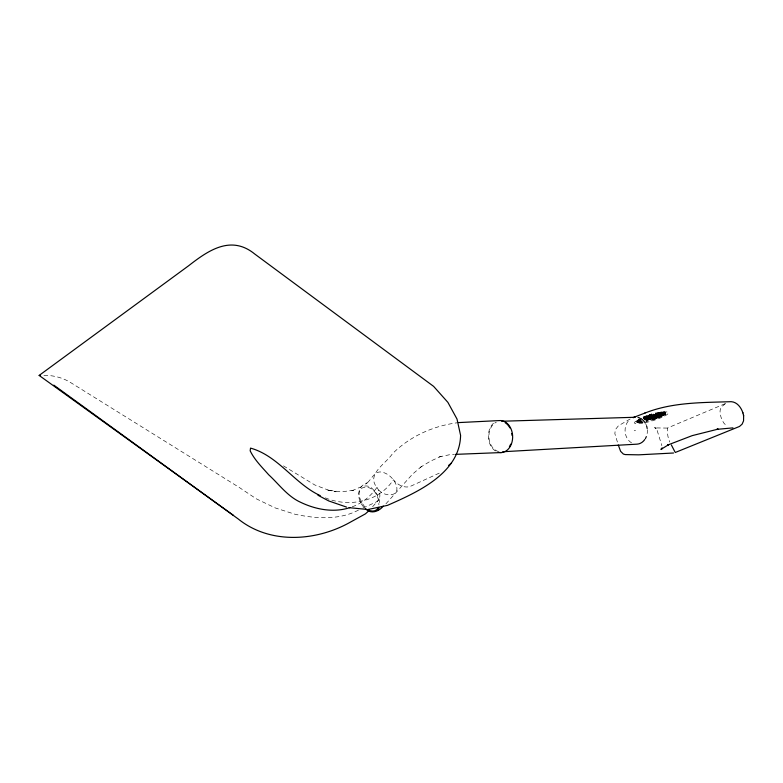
<?xml version="1.0" encoding="UTF-8"?>
<svg xmlns="http://www.w3.org/2000/svg" width="783" height="783" viewBox="0 0 783 783"><rect width="100%" height="100%" fill="white"/><g stroke="black" fill="none" stroke-linecap="round" stroke-linejoin="round"><path stroke-width="0.59" stroke-dasharray="3.92 2.94" d="M661.165 413.385L662.907 412.798L661.165 413.385L661.341 413.972L663.084 413.375L662.115 411.897A3.063 0.538 -17 0 0 660.177 412.24L659.452 412.455A5.647 0.998 -17 0 0 656.673 412.67L655.391 413.042L655.645 414.099A19.252 3.406 -16.8 0 1 654.461 415.558L652.679 416.615L652.337 415.391L653.766 415.225L654.334 417.349L651.25 418.416M638.997 421.694L640.259 421.293C639.926 423.544 638.106 421.058 640.925 421.469M639.173 422.272L640.435 421.871M641.189 419.815A18.87 3.279 -16.8 0 0 638.997 420.432L636.892 421.019L637.47 419.874A5.647 0.998 -16.9 0 1 638.742 419.248L639.525 418.925M636.892 421.019L637.656 420.451A5.647 0.989 -16.9 0 1 638.918 419.835L640.259 419.306M654.549 414.569L650.409 415.861L654.549 414.569L655.42 416.987L657.191 416.223C657.28 413.639 653.727 415.489 655.733 416.85L654.931 417.427L655.988 418.249L654.95 418.543L654.803 417.868L655.811 417.672M644.791 419.737L647.981 418.641L647.795 417.809L648.481 417.476L647.737 417.456L646.67 417.838L647.091 419.414L652.014 418.151L646.063 419.551C646.582 416.615 645.133 420.344 648.109 418.709L648.715 419.101L648.412 417.985L646.846 418.425C650.379 418.641 647.335 413.512 648.412 416.752M648.099 420.001L652.19 418.729L648.099 420.001L647.678 418.631L646.836 418.562M656.281 416.018L657.143 415.851A19.36 3.426 -17 0 0 663.563 414.187L665.648 413.6L664.855 414.178A5.628 0.989 -17 0 1 663.573 414.794L662.222 415.46A3.024 0.529 -17 0 1 661.048 416.164L658.934 417.055A3.063 0.529 -17 0 1 656.976 417.838L655.391 418.279A5.52 0.959 -16.9 0 1 654.412 418.739L650.732 419.952L651.123 419.649A19.007 3.328 -16.8 0 0 652.259 417.965L652.082 417.828M662.232 415.323L662.398 416.037A3.024 0.529 -17 0 1 661.234 416.742L659.12 417.633A3.063 0.529 -17 0 1 657.152 418.416L655.567 418.856A5.52 0.959 -16.9 0 1 654.598 419.316L651.055 420.549L650.771 419.982M646.738 416.928L647.443 416.546L644.791 417.75L647.707 416.771L646.738 416.928L647.12 415.969L647.786 416.634M647.463 416.585C648.314 417.75 644.37 419.208 644.722 417.447L643.587 417.77L645.427 417.417L645.251 416.83L643.655 417.241L643.636 418.191L645.427 417.417M662.477 413.277L663.739 412.974L662.477 413.277L662.643 412.289L663.162 412.514M652.924 417.368L657.593 416.282L657.837 416.85C652.572 419.257 657.563 416.38 660.02 416.116C661.899 413.287 658.572 419.424 661.195 415.685M648.236 416.164L648.246 416.634A3.083 0.548 -16.9 0 1 644.35 418.053L643.734 418.161M654.833 418.944C653.502 419.561 654.382 417.055 653.922 418.376C656.927 418.376 650.967 420.921 652.924 419.404A20.035 3.494 -16.8 0 0 653.462 418.376L652.738 416.781L658.757 415.029A19.947 3.445 -17 0 1 663.358 413.786L665.433 413.277L657.955 415.098A3.083 0.538 -17 0 1 656.516 414.775L657.064 413.483L658.464 412.798L658.65 413.385C654.334 415.607 662.369 413.972 657.299 414.814M656.976 414.442L658.757 413.747L658.943 414.413M665.648 413.6L665.041 414.755A5.628 0.979 -17 0 1 663.749 415.372L662.418 415.9M654.353 418.425L654.167 417.388A3.044 0.529 -17 0 1 658.033 415.979M654.089 418.328L654.343 417.965A3.044 0.529 -17 0 1 658.219 416.556L658.953 416.439L657.603 417.075M650.908 420.52L651.299 420.226A19.007 3.318 -16.8 0 0 652.435 418.543C650.967 416.067 659.638 416.194 650.663 417.564L650.174 416.047A19.321 3.406 -17.1 0 1 651.319 414.315L651.73 413.982L651.505 414.902A19.321 3.396 -17.1 0 0 650.35 416.634L650.526 416.771M647.58 416.145L646.552 416.341M658.258 414.187C658.865 414.403 659.061 412.915 658.023 414.06C658.16 410.703 661.508 416.732 658.004 416.223L658.454 414.726L659.482 414.432L657.828 415.646M658.023 414.06L659.022 413.258L658.072 413.6M654.95 418.543L654.862 417.819M659.452 415.842L660.911 415.567L661.136 416.145C659.149 417.359 659.736 414.706 659.922 417.036M641.982 421.822L641.16 421.9M641.199 420.647C639.985 420.295 639.182 422.37 640.259 421.293M649.89 417.936L647.6 418.23L647.962 419.032L649.518 418.758C648.07 414.246 652.415 418.582 650.174 416.047M647.649 417.173L644.908 418.337M646.425 418.288L645.642 418.386M646.67 417.838C649.293 417.907 646.993 416.938 647.424 418.279L648.226 418.151L647.424 418.279M654.95 417.447L657.661 416.272M656.81 417.427L656.634 416.85M644.155 418.23A19.937 3.465 -16.8 0 1 644.898 418.053L647.042 417.623L647.228 418.2C645.261 417.721 644.791 420.451 645.075 418.533C647.727 417.408 647.257 419.453 644.928 419.267M644.027 418.905L644.585 418.386L644.761 418.964M647.032 418.778L645.564 419.199M645.906 416.938C646.866 415.763 647.805 417.593 646.083 417.525L645.906 416.938L646.983 416.527M646.083 417.525L647.159 417.114M372.63 506.718L378.042 500.601M643.45 417.613L645.251 416.83M656.908 418.053C655.117 418.895 657.133 416.664 658.249 417.094L658.425 417.672L656.908 418.053C654.657 416.331 657.133 418.484 655.684 418.024M658.023 415.979L658.767 415.861L659.071 416.996L657.28 417.77L657.309 417.006M643.714 417.956L644.722 417.447M656.702 414.951L653.883 415.509L654.608 417.339L650.33 418.739M644.252 418.915L647.228 418.2M662.839 412.651L662.291 412.484A3.063 0.538 -17 0 0 660.363 412.827L659.942 413.238L661.645 412.504L659.766 412.563L661.566 412.318L662.036 413.581L661.341 413.972M657.045 414.481L656.34 414.197A3.083 0.538 -17 0 0 657.779 414.52L661.831 413.091L659.952 413.15L661.752 412.905L661.038 413.091M657.28 417.77L659.071 416.996M652.611 417.417L652.092 415.753C649.587 416.194 652.728 416.771 652.278 416.536C648.148 417.417 654.588 413.121 653.688 417.623L652.122 417.965M650.849 416.722L653.247 416.106L652.836 415.372L653.766 415.225M654.343 415.313L655.156 415.225L655.224 415.871L654.519 415.89M648.98 416.879C650.927 417.359 649.528 417.456 652.278 417.153L658.572 414.452A19.947 3.455 -17 0 1 663.172 413.199L665.256 412.69L665.433 413.277M385.921 503.821L412.484 474.204L422.076 466.022L420.06 467.51L430.386 461.187L441.113 456.303L438.382 457.047L449.726 454.698L454.463 454.424M647.727 415.626L650.193 414.608L649.851 415.753A20.368 3.572 -17.1 0 0 649.313 416.801L651.446 416.487M652.405 419.942L652.738 418.827A20.035 3.504 -16.8 0 0 653.286 417.799L652.983 417.437M646.063 421.831L647.316 421.469L647.052 420.442A18.958 3.289 -17 0 1 648.187 419.032L649.949 417.985L650.233 418.778M654.735 415.156L650.595 416.448L655.107 415.196M657.759 415.979L657.123 415.342L657.759 415.979L658.151 415.147C654.813 416.85 656.271 416.693 656.134 415.567M645.104 419.522C646.318 419.522 645.985 418.161 644.928 418.944M645.946 419.267L644.977 419.326M656.027 415.098C655.077 414.882 657.514 416.174 654.226 416.576M656.203 415.724L656.702 415.773M646.024 420.98L646.044 420.735A20.045 3.475 -17 0 1 646.983 419.453L647.59 419.013M652.112 416.497L651.945 415.558L653.942 415.812M654.98 418.445L655.988 418.249M658.004 416.223L658.454 414.726M651.27 416.625L652.092 416.566L651.143 416.693M651.202 418.533L651.71 418.465L650.918 416.967L649.205 417.496L649.136 416.213A20.358 3.582 -17.1 0 1 649.675 415.166L650.193 414.608M643.107 417.848L643.548 417.554A3.112 0.548 -16.9 0 1 645.535 416.762L647.15 416.302A5.608 0.989 -16.9 0 1 648.138 415.832L651.906 414.569M645.456 418.748L645.476 419.385L645.799 418.611M325.346 497.851C348.778 507.766 379.119 501.893 393.389 479.773A14.104 9.885 40.9 0 0 410.517 486.292L439.527 473.02M352.242 506.787C362.333 503.283 370.741 496.04 376.936 487.466C365.896 474.234 386.185 463.546 392.381 453.807C410.086 436.092 434.017 425.531 458.75 422.585M725.498 403.578L721.084 407.277L720.047 410.821A13.125 7.184 65.7 0 0 724.079 423.378L727.26 426.432M644.076 416.928C646.572 415.528 647.081 417.163 644.262 417.515L644.076 416.928L646.249 416.116M654.872 415L655.498 414.54A20.348 3.612 -16.8 0 0 656.497 413.218L658.464 412.798M644.262 417.515L646.435 416.703M643.088 417.153L643.362 416.967A3.112 0.548 -16.9 0 1 645.349 416.174L646.895 415.763A5.608 0.989 -16.9 0 1 647.952 415.244L651.671 413.972M657.642 416.585L658.65 416.213L658.953 416.84L657.818 417.163L657.642 416.585L658.767 416.262M657.818 417.163L658.953 416.84M658.249 417.094L656.369 417.819M658.425 417.672L656.555 418.396M646.895 415.763L647.071 416.35M645.946 420.618L646.337 420.383A3.034 0.529 -16.9 0 0 646.034 419.913M639.623 421.195L641.052 420.774M641.228 421.352L639.799 421.773M640.533 419.796A19.947 3.465 -16.8 0 0 639.76 420.021L638.38 420.393L638.536 419.61A4.581 0.803 -16.9 0 1 639.985 418.974M638.38 420.393L638.722 420.197A4.581 0.803 -16.9 0 1 640.161 419.551M661.136 416.145L659.638 416.419L662.124 415.802A4.571 0.803 -17 0 0 663.984 415.01L663.808 414.432A4.571 0.803 -17 0 1 661.938 415.225M659.785 413.483L660.891 413.209L660.441 414.129L659.785 413.483L660.891 413.209M652.493 416.027L654.275 414.97A19.252 3.416 -16.8 0 0 655.469 413.512L655.391 413.042M650.135 418.572L648.373 419.61A18.968 3.279 -17 0 0 647.228 421.019L647.316 421.469M647.903 416.213L650.438 415.196M654.647 418.367L652.229 419.365M630.178 418.983L618.423 425.766L615.291 429.75L614.861 433.645L617.953 443.873M640.778 421.205C639.329 422.82 634.729 421.313 639.31 420.804A20.446 3.641 -16.9 0 0 640.827 420.422M637.411 421.9L639.486 421.391A20.446 3.631 -16.9 0 0 641.003 421M655.4 417.496L656.467 417.085M637.284 421.362L641.336 420.412M725.156 403.695L667.312 428.086L667.586 432.793A12.714 6.01 67.6 0 0 669.808 442.072M358.448 510.105C339.01 520.362 315.892 518.669 295.064 514.274L275.264 507.932L256.335 498.84L239.246 487.447L70.94 382.76C62.444 377.445 52.52 374.969 42.595 375.429M362.881 508.079L376.104 502.04A13.751 9.396 41.5 0 0 376.936 487.466C382.251 497.89 402.902 498.125 395.249 482.768C392.508 477.659 387.771 473.441 382.035 472.11C373.804 470.387 371.377 480.762 365.436 484.237L367.305 482.827C355.198 486.595 357.107 501.815 365.279 508.529M655.802 416.037L656.878 415.538L652.582 416.732L651.896 415.89L652.601 418.2L652.141 417.633M643.88 418.504A18.87 3.279 -16.8 0 1 645.27 418.181L647.042 417.623M648.04 418.259L647.786 417.359L648.911 416.977L649.097 417.907L647.962 417.946L649.694 417.241M649.156 416.37L650.35 416.184M651.945 415.558L651.544 416.556M643.91 418.748L644.546 418.631A3.083 0.538 -16.9 0 0 648.422 417.212L649.313 416.987M649.107 418.347L651.622 417.065L651.368 415.969L652.092 415.753M648.853 417.603L648.422 418.259L649.949 417.535L648.99 417.192M647.776 418.807L650.556 418.308L649.89 416.448L651.329 416.272L650.203 416.311M651.828 416.272L655.851 416.047M652.396 416.155L655.616 414.961M644.722 419.316L649.949 417.535M651.779 416.546L652.278 416.331M653.247 415.939L654.03 415.607L653.815 416.204M650.419 417.398L651.515 416.859M653.59 415.93L654.647 415.616L654.833 416.204M648.911 418.357L644.898 419.894M645.887 418.974L652.2 417.212L651.074 417.828M649.391 418.376L650.614 419.062L649.078 419.277L648.892 418.699L650.477 418.014L651.534 417.887L651.838 418.533M652.963 417.936L652.66 417.065L654.148 416.762M654.314 416.683L655.528 416.155M656.624 415.802L655.674 416.047L655.948 416.762L654.833 416.791L654.245 414.853M650.428 418.484L647.159 420.04A20.045 3.475 -17 0 0 646.22 421.313L645.916 421.029M652.376 417.789L649.068 418.514M657.583 415.391L654.568 416.693L652.229 416.664L653.453 417.173M657.123 415.342L658.151 415.147M649.078 419.277L650.184 419.14L649.156 418.582M649.538 419.081L651.348 418.739L650.428 415.656M648.99 417.779L649.968 418.895L651.427 418.435M654.833 416.791L657.201 416.057L656.497 415.411M654.118 416.439L654.754 417.006L653.952 417.173M656.125 416.429L655.625 416.634M653.639 417.31L655.068 417.133L655.234 416.409M645.075 418.533L646.846 418.122M649.322 417.505L649.939 417.241M644.35 418.964L645.3 418.807M647.795 418.063L645.858 418.748M654.647 415.969L657.837 414.863A18.929 3.279 -17 0 1 665.021 412.974L666.372 412.416L664.346 412.328A3.073 0.538 -17 0 0 663.514 411.897L662.653 412.064M654.823 416.546L658.023 415.45A18.929 3.269 -17 0 1 665.198 413.551L666.578 413.17L666.372 412.416M657.837 413.473L658.973 413.072M658.767 415.861L661.743 415.205L662.124 415.802M660.96 415.567L659.795 415.949M661.381 416.262L660.079 416.762M660.539 413.424L665.256 412.69M655.655 413.816L656.849 413.258A5.647 0.998 -17 0 1 659.638 413.042L660.363 412.827M643.313 422.066L642.598 422.272A3.024 0.529 -16.8 0 1 640.68 422.624L639.926 421.675M658.63 415.313L659.658 415.019M659.198 413.953L657.123 414.227M643.763 418.357C646.112 417.486 643.44 419.316 643.655 417.241M660.862 412.504L661.566 412.318M641.257 422.252C644.203 421.019 641.747 423.153 641.081 421.675M634.191 430.787L635.571 430.435M659.971 414.06L661.077 413.796M643.606 418.621L644.585 418.386M657.103 417.192L657.837 416.85M664.327 414.814L662.966 415.186A20.456 3.612 -17 0 1 657.681 416.556L655.557 416.987L655.381 416.409L657.505 415.979A20.456 3.621 -17 0 0 662.78 414.608L664.15 414.227M645.887 421.254L647.061 420.716M648.764 417.789L653.962 416.174M662.036 413.581L663.084 413.375M652.405 417.241L653.541 417.016L652.66 417.065M652.229 416.664L653.365 416.439M667.312 428.086L654.334 427.89L656.134 428.379L654.657 427.43L657.123 430.337L661.87 445.684M640.122 422.468L639.271 422.634A3.073 0.538 -16.8 0 1 638.38 422.233C636.912 423.172 634.759 420.931 637.44 421.048A19.399 3.455 -16.9 0 0 640.259 420.373M662.291 412.69L663.69 412.484A3.073 0.538 -17 0 1 664.522 412.915L666.558 413.003M650.154 418.151L651.652 417.956M665.834 414.187L663.749 414.765A19.36 3.416 -17 0 1 657.319 416.429L656.467 416.595L656.389 415.812M650.389 416.889L654.373 416.928M648.422 418.259L649.038 418.181M651.025 417.946L651.534 417.887M654.197 416.35L653.766 417.006M648.892 417.936L649.675 417.848M657.006 415.646L656.673 416.194L657.456 416.106M649.283 417.887L649.87 417.819M648.285 419.287L646.504 419.365L646.2 418.504M658.337 415.724L656.683 415.998L657.201 416.057M649.342 418.171L647.277 418.367L647.453 418.944L649.518 418.758M649.567 416.889L650.164 416.644M650.056 418.2L651.172 418.161M652.65 418.073L651.808 418.102L651.525 417.231M648.892 418.699L650.017 418.66M649.968 418.895L651.348 418.739M653.423 416.527L654.891 416.556M650.066 417.036L651.192 416.996L651.016 416.419M648.363 417.212L649.087 418.934M655.42 416.987L655.068 417.133M647.786 417.359L648.911 417.319M649.332 417.476L651.074 417.427M651.945 417.378L652.787 417.359M652.846 417.652L653.688 417.623M650.389 417.848L651.701 417.809L649.508 418.063L649.146 416.918M653.179 417.182L653.639 417.76M653.286 417.799L653.335 416.722M654.647 415.616L654.471 416.213M653.022 415.959L653.639 415.939M653.942 415.92L654.754 417.27M656.174 415.832L655.332 414.882M654.441 416.302L655.772 416.174M638.204 419.815L639.574 419.434A19.937 3.465 -16.8 0 1 640.347 419.218M646.905 418.836L647.727 418.866M659.296 413.913L658.757 413.747M651.104 416.067L651.896 415.89M656.673 416.194L657.191 416.223M656.007 416.282L656.888 416.35M333.901 491.332L336.054 491.773L326.991 489.943L340.644 491.851L353.378 490.383L351.078 490.931C358.164 488.905 366.366 481.868 372.884 489.238C377.181 493.349 380.058 499.192 379.716 505.211M647.962 419.032L648.715 419.101M647.012 419.14L647.854 419.218M650.096 419.013L650.614 419.062M650.996 417.535L652.435 418.543M658.65 413.385L656.673 413.806A20.348 3.602 -16.8 0 1 655.684 415.127M636.716 420.442L638.811 419.854A18.87 3.279 -16.8 0 1 639.545 419.639M649.361 418.122L650.556 418.308M649.185 417.545L650.379 417.721M651.27 417.672L652.004 417.809M329.026 490.364L314.805 484.971L282.771 465.464M652.268 415.753L650.673 416.145M645.388 418.621L645.153 418.602A19.947 3.465 -16.8 0 0 644.34 418.817M636.109 421.597L638.204 421.655L638.38 422.243M364.888 507.022C346.194 482.582 378.6 479.402 378.894 504.839M376.838 494.279L377.386 495.091M360.483 501.854L360.846 502.735M665.149 412.729L665.325 413.316M664.591 411.966L664.777 412.543M664.346 412.328L664.522 412.915M663.563 412.279L663.935 413.248M663.465 412.465L663.651 413.052M661.341 412.895L661.518 413.483M659.991 412.749L660.441 414.129M659.766 412.563L660.372 414.383M659.452 412.455L659.638 413.042M658.767 412.905L659.12 414.09M659.374 416.762L659.56 417.339M658.797 415.411L658.983 415.998M658.434 416.184L658.846 417.368M657.857 415.274L658.033 415.861M657.329 413.972L657.514 414.559M657.475 416.82L657.661 417.398M656.085 414.559L656.271 415.137M656.183 417.378L656.36 417.956M655.459 418.239L655.645 418.817M655.254 418.034L655.43 418.611M653.462 415.352L654.001 417.486M653.766 418.279L653.942 418.856M652.64 415.254L652.953 416.233M652.768 416.429L653.453 418.23M651.476 415.881L652.268 418.406M652.014 418.151L652.17 418.934M651.094 416.439L651.329 417.27M650.712 417.985L650.927 418.925M650.477 418.014L650.82 418.866M649.44 416.585L650.193 419.238M649.587 418.396L649.773 418.974M648.637 415.724L648.813 416.311M648.49 416.262L649.332 419.169M647.531 416.194L647.707 416.771M648.05 417.564L648.236 418.611M647.12 415.969L647.296 416.556M648.216 419.15L648.402 419.727M647.306 419.052L647.482 419.639M646.19 416.634L646.366 417.222M646.141 418.014L646.445 418.954M645.623 416.536L645.926 417.76M646.396 419.443L646.572 420.031M644.879 417.202L645.065 417.789M640.67 421L641.101 422.047M639.075 421.518L639.261 422.096M638.771 421.332L638.948 421.91M637.988 422.008L638.165 422.585M636.285 422.174L637.616 421.626A19.399 3.445 -16.9 0 0 640.435 420.951M638.204 421.655A3.063 0.538 -16.8 0 0 639.094 422.057L640.504 422.047A3.024 0.529 -16.8 0 0 641.688 421.871M644.693 419.492A3.034 0.529 -16.9 0 1 646.151 419.796M643.342 417.398A17.706 3.093 -16.9 0 1 668.457 412.71A17.706 3.093 -16.9 0 1 644.654 422.8M642.706 423.182A17.706 3.093 -16.9 0 1 641.453 418.181M495.394 450.939A16.042 12.156 87.5 0 1 488.338 436.337A16.042 12.156 87.5 0 1 495.159 421.988M498.507 451.556A15.298 11.588 87.5 0 1 488.944 437.677A15.298 11.588 87.5 0 1 496.324 422.154M631.529 442.826A13.477 11.138 87.2 0 1 629.708 419.629M645.809 424.053A13.477 11.138 87.2 0 1 646.65 426.206M647.316 429.671A13.477 11.138 87.2 0 1 646.709 435.485"/><path stroke-width="1.17" d="M661.478 449.481L662.173 447.964L660.93 449.413L668.888 444.519L667.566 445.096L692.241 435.622L718.187 429.104L716.807 429.358L732.966 427.88M233.54 515.449L39.15 375.429L188.595 265.78C208.072 250.609 230.926 234.557 254.729 254.005L433.616 386.371L447.876 402.345L457.008 419.042L460.59 435.377C459.748 473.48 417.173 492.262 387.546 505.348L367.951 509.518M378.287 507.423C376.77 511.612 371.445 511.994 368.147 509.723M377.709 510.193L379.05 508.02M368.901 510.77L365.358 513.902L350.696 521.967C316.489 541.425 270.086 544.655 238.218 518.963L53.812 385.138M448.639 465.396L451.38 463.105M383.318 506.112C378.737 511.671 370.662 514.568 365.279 508.529M644.536 413.218L645.006 413.033C672.382 402.149 702.224 402.628 731.156 401.679C737.185 402.031 741.217 407.63 742.93 412.935M633.271 417.545L645.006 413.033M675.2 452.505L739.495 426.461L742.127 424.141L743.556 420.853L743.635 415.783L742.842 412.602M349.972 507.58C333.695 512.992 315.764 509.547 300.623 502.295C287.547 496.422 279.002 484.246 268.686 474.762C262.031 467.206 254.612 460.003 250.168 450.832L250.531 448.111C278.2 455.726 294.711 483.855 320.227 495.629M39.15 375.429L40.08 375.497M673.566 453.005L638.703 454.835L625.255 454.58L623.356 454.052L620.625 451.341L618.296 445.008M455.647 454.355L501.58 452.554M502.745 451.752L637.205 444.147A13.477 11.138 87.2 0 0 644.781 439.527M458.75 422.585L499.211 420.579A16.042 12.156 87.5 0 1 512.65 437.482A16.042 12.156 87.5 0 1 498.409 452.28M501.688 421.244L635.091 417.27A13.477 11.138 87.2 0 0 633.183 417.672M366.659 509.39L349.179 507.668M346.507 507.081L328.791 500.963L317.937 495.218M674.809 451.634L671.393 445.008M743.449 415.059L743.635 415.783M637.998 417.447A13.477 11.138 87.2 0 1 639.887 418.063M640.788 418.523A13.477 11.138 87.2 0 1 645.27 423.055M646.65 426.206A13.477 11.138 87.2 0 1 647.179 428.497M646.337 436.571A13.477 11.138 87.2 0 1 645.368 438.607M505.201 422.742A15.298 11.588 87.5 0 1 509.89 427.909M511.779 433.439A15.298 11.588 87.5 0 1 512.033 435.436M510.692 444.147A15.298 11.588 87.5 0 1 509.41 446.613"/></g></svg>
